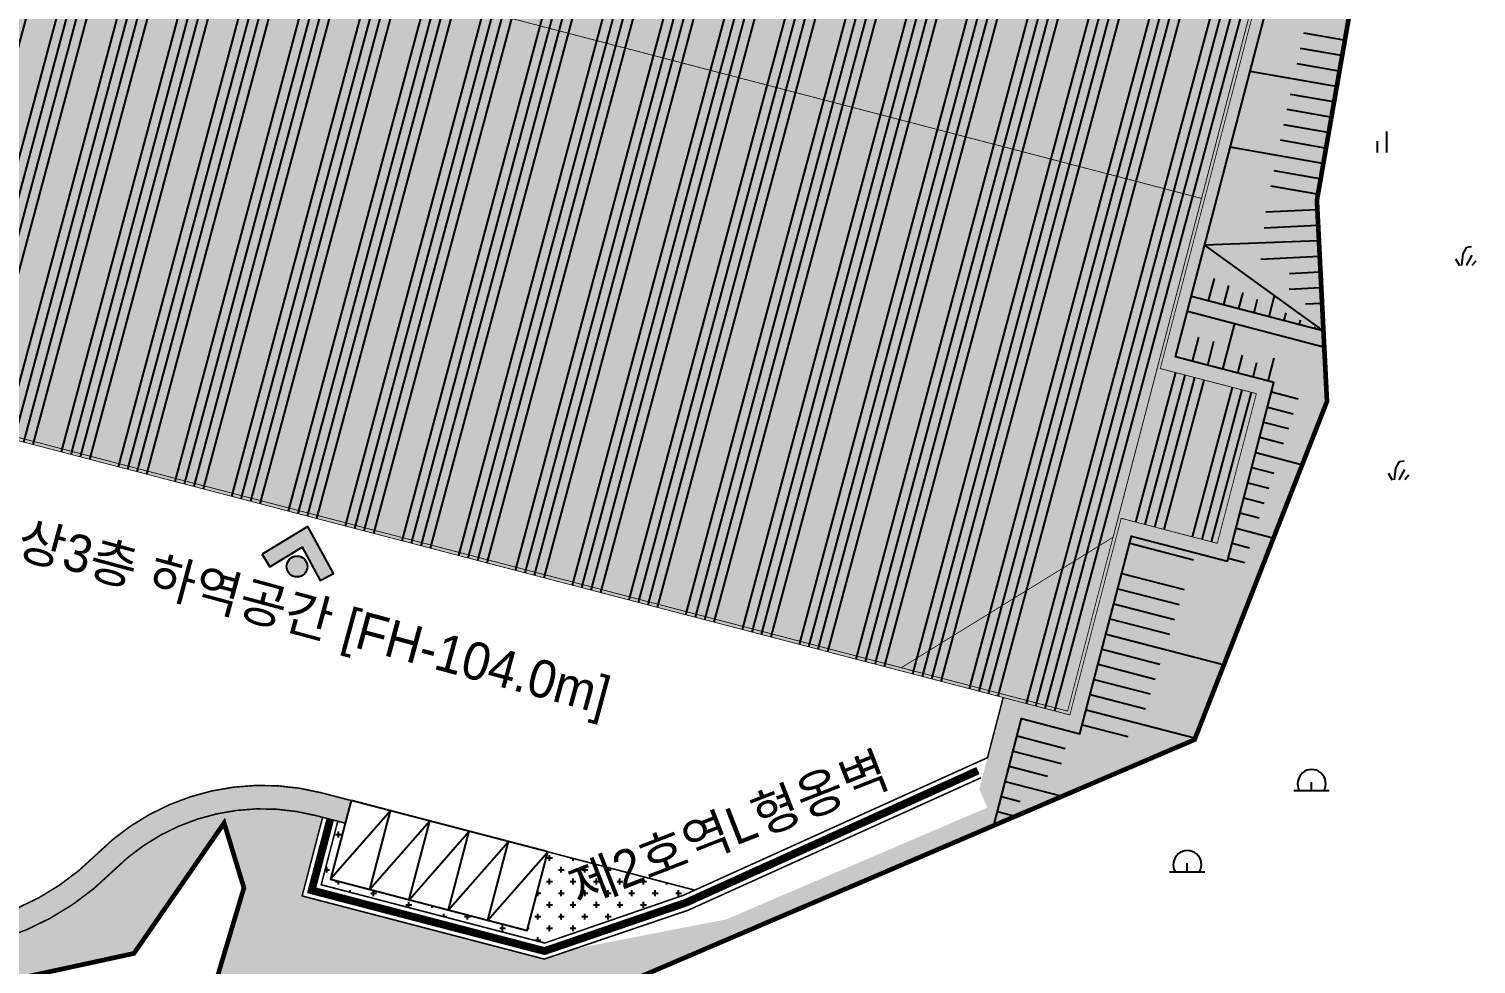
# Model space of a CAD drawing. Header units: inches. Extents: x 12 to 405, y 13 to 268.
# Drawn here: x 163 to 255.6, y 79.9 to 139.8 of the extents above; entities that cross this region are included whole.
import ezdxf
from ezdxf.enums import TextEntityAlignment as Align

# ---------------------------------------------------------------- set-up
doc = ezdxf.new("R2010")
doc.units = ezdxf.units.IN
doc.header["$MEASUREMENT"] = 0
doc.linetypes.add('DASHED', pattern=[0.75, 0.5, -0.25])
doc.linetypes.add('PHANTOM2', pattern=[12.5, 10, -0.5, 0.5, -0.5, 0.5, -0.5])
for name, color, linetype in [('1-SIM', 8, 'Continuous'), ('1-묘지', 4, 'Continuous'), ('125', 4, 'Continuous'), ('CE-SLOP-FILL', 1, 'Continuous'), ('LSMD_CONT_LDREG_41500', 1, 'Continuous'), ('WID', 4, 'Continuous'), ('가구1', 5, 'Continuous'), ('도로레벨', 5, 'Continuous'), ('사업부지', 7, 'Continuous'), ('성토옹벽', 6, 'Continuous'), ('솔리드', 7, 'PHANTOM2'), ('절토옹벽', 2, 'Continuous'), ('지상1층외벽선', 4, 'Continuous'), ('지상3층외벽선', 6, 'Continuous'), ('지상4층외벽선', 7, 'Continuous'), ('지하1층외벽선', 3, 'Continuous'), ('지하2층외벽선', 2, 'Continuous')]:
    doc.layers.add(name, color=color, linetype=linetype)
doc.styles.add('HY헤드라인', font='H2HDRM.TTF')
pattern_1 = [(0, (-296693.6057638996, -354742.0370339247), (0.75, 0.75), [0.375, -1.125]), (90, (-296693.4182638996, -354742.2245339247), (-0.7499999999999999, 0.75), [0.375, -1.125])]

# ---------------------------------------------------------------- blocks, each defined once
blk = doc.blocks.new('A$C33E82F04')
at = {"layer": '1-묘지', "linetype": 'Continuous'}
for p, q in [((1.499999997671693, 0), (-2.3283064e-09, 0)), ((0.7499999976716936, 0), (0.7499999976716936, 0.3802152863354422))]:
    blk.add_line(p, q, dxfattribs=at)
blk.add_arc((0.7555921556486282, 0.3177159050828777), 0.6000000000000001, 328.0265315023669, 211.973468497633, dxfattribs=at)
blk = doc.blocks.new('A$C39EA40FB')
at = {"layer": '1-SIM'}
for p, q in [((0.3315694252378307, 0.502901213709265), (0.4802046115219128, 0.7772115109255539)), ((0.4802046115219128, 0.7772115109255539), (0.6860084937361535, 0.811500490817707)), ((-8.812348824e-07, 0.2857392162550241), (0.1715009276522323, -7.409835234e-07)), ((0.2744028687593527, -7.409835234e-07), (0.3315694252378307, 0.502901213709265)), ((0.4687713002203964, -7.409835234e-07), (0.7088751163100824, 0.4457529138890095)), ((0.7088751163100824, 0.0114273771760054), (0.8803769251971971, 0.205731596564874))]:
    blk.add_line(p, q, dxfattribs=at)
blk = doc.blocks.new('A$C0C523BD5')
at = {"layer": '1-SIM'}
for p, q in [((0.3944576354988385, 0.8915101256570778), (0.3944576354988385, 1.2741656974e-06)), ((1.9774597604e-06, 0.4800446797744371), (1.9774597604e-06, 1.2741656974e-06))]:
    blk.add_line(p, q, dxfattribs=at)

msp = doc.modelspace()

# ---------------------------------------------------------------- hatches: boundary and pattern name
at = {"layer": '125', "linetype": 'Continuous'}
h = msp.add_hatch(color=8, dxfattribs=at)
h.paths.add_polyline_path([(241.5237808836738, 116.4215114227397), (235.3795301452975, 118.0248463426385), (244.2925573376471, 152.1810748562118), (244.0990375224266, 152.2315736217558), (229.4544037156503, 96.11085818918832), (132.8880692778969, 121.3097282684309), (134.6302757262367, 127.9861582043948), (134.4367560180019, 128.0366569419991), (132.6440508319995, 121.1667072975094), (229.5974246862226, 95.86683974305811), (232.8798426323684, 108.4456207819883), (239.0240933707447, 106.8422858621477)])
h.paths.add_polyline_path([(244.0990375224266, 152.2315736217558), (147.339183483424, 177.4809424107214), (146.9541306087979, 176.0053546343831), (147.7523994056157, 175.797047342129), (147.3294724779319, 174.1763197851385), (146.5312036812304, 174.3846270779165), (134.4367560180019, 128.0366569419991), (134.6302757262367, 127.9861582043948), (132.8880692778969, 121.3097282684309), (229.4544037156503, 96.11085818918832)])
h.paths.add_polyline_path([(146.5312036812304, 174.3846270778583), (136.6616985584026, 176.960062697194), (134.3640059961238, 168.1549159700069), (142.0080344735527, 166.1602158335288), (140.7708154014892, 161.418982980146), (135.2555037152254, 162.8581970027433), (134.5232720195547, 160.0521612326399), (127.3630428125964, 161.9206145251071), (120.646710707317, 136.1824933221931), (133.3222516005392, 132.8748260071286), (132.211279372603, 128.6173924247985), (134.4367560180019, 128.0366569419991)])
h.paths.add_polyline_path([(147.7523994056157, 175.797047342129), (146.9541306087979, 176.0053546343831), (146.5312036812304, 174.3846270779165), (147.3294724779319, 174.1763197851385)], flags=17)
at = {"layer": '가구1', "linetype": 'Continuous'}
h = msp.add_hatch(dxfattribs=at)
h.set_pattern_fill('ANSI34', color=254, scale=5, angle=30, style=0)
h.set_pattern_definition([(74.99999999999999, (-296693.6057638935, -355038.0370339247), (-3.622221848584006, 0.9705714191344534), []), (74.99999999999999, (-296692.8402983501, -355037.5950921872), (-3.622221848584006, 0.9705714191344534), []), (74.99999999999999, (-296692.0748328025, -355037.1531504472), (-3.622221848584006, 0.9705714191344534), []), (74.99999999999999, (-296691.3093672591, -355036.7112087097), (-3.622221848584006, 0.9705714191344534), [])])
h.paths.add_polyline_path([(132.6440508654689, 121.1667072294065), (147.3391834844135, 177.4809423507675), (244.2925573534213, 152.1810748520791), (235.379530180746, 118.0248463333835), (241.5237809198208, 116.4215114170936), (239.0240934124796, 106.8422858552792), (232.8798426734048, 108.4456207715691), (229.5974247344767, 95.86683973071808)])
at = {"layer": '도로레벨', "linetype": 'Continuous'}
for points in [[(180.8773622311185, 107.9227545468736), (177.9499693914897, 106.1438584788255), (178.4416272267465, 105.3347748835356), (180.5187433564918, 106.596981194233), (181.6763308799475, 104.4597944187833), (182.5088133468873, 104.9107008759881)], [(179.5612438196897, 105.5977751740272, 0.9999999999999999), (180.8068818891536, 105.1216354129854, 1.00000000000002)]]:
    msp.add_hatch(color=8, dxfattribs=at).paths.add_polyline_path(points)
at = {"layer": '사업부지', "linetype": 'Continuous', "ltscale": 10}
h = msp.add_hatch(dxfattribs=at)
h.set_pattern_fill('AR-HBONE', color=8, scale=0.1, style=0)
h.set_pattern_definition([(45, (-296716.7898635408, -354821.4982727056), (4.440892098500626e-17, 0.565685424949238), [1.200000000000001, -0.4000000000000004]), (135, (-296716.5070208284, -354821.2154299932), (4.440892098500626e-17, 0.565685424949238), [1.2, -0.4])])
edge = h.paths.add_edge_path()
edge.add_arc((111.5359403633977, 180.4964626582939), 8.499999999992937, 357.46440021136016, 56.78516630010512, ccw=False)
edge.add_arc((111.5359403633977, 180.4964626582939), 8.499999999997353, 345.3748733597982, 357.46440021136, ccw=False)
edge.add_line((119.7605279047623, 178.3502660749498), (110.0959671437506, 141.3140380595712))
edge.add_arc((138.6401239051831, 133.8654734467407), 29.50000000020882, 165.3748733598192, 223.5788823727417)
edge.add_line((117.269557294878, 113.5295721201244), (143.3270859950919, 86.14626896330333))
edge.add_arc((156.0045399559078, 98.20994023502749), 17.50000009946504, 223.578886552124, 282.2641589090065)
edge.add_arc((156.0045399223802, 98.20994012600454), 17.50000000003145, 282.2641590920945, 315.1861856623129)
edge.add_arc((177.9959654851466, 76.36097672460778), 13.4999999999482, 75.37487335987049, 135.186185662344, ccw=False)
edge.add_line((181.4046306469011, 89.42355693732566), (183.2631852226096, 88.93856927567572))
edge.add_line((183.2631852226096, 88.93856927567572), (183.6419257683211, 90.38996708423542))
edge.add_line((183.6419257683211, 90.38996708423542), (181.7833712204358, 90.87495473872582))
edge.add_arc((177.9959654851466, 76.36097672454957), 15.00000000001573, 75.37487335989026, 135.186185662291)
edge.add_arc((156.0045399223802, 98.20994012600454), 16.00000000002185, 282.26415909214387, 315.1861856622119, ccw=False)
edge.add_arc((156.0045399223802, 98.20994012600454), 16.00000000002493, 223.5788867352592, 282.2641590921439, ccw=False)
edge.add_line((144.4137249735998, 87.18029784604619), (118.3561962750739, 114.5636010011792))
edge.add_arc((138.6401239051249, 133.8654734467989), 28.00000000016149, 165.3748733599211, 223.5788823728654, ccw=False)
edge.add_line((111.5473649451508, 140.9352974860365), (121.2119257061624, 177.971525501415))
edge.add_arc((111.5359403633977, 180.4964626582939), 9.999999999976549, 345.3748733597546, 357.4644002112569)
edge.add_arc((111.5359403633977, 180.4964626582939), 9.999999999976517, 357.4644002112572, 62.33622634675494)
edge.add_line((116.1787618222063, 189.3533361981524), (116.1920690104364, 187.6077541037364))
at = {"layer": '솔리드', "linetype": 'Continuous'}
h = msp.add_hatch(dxfattribs=at)
h.set_pattern_fill('CROSS', color=8, scale=3, style=0)
h.set_pattern_definition(pattern_1)
edge = h.paths.add_edge_path()
edge.add_line((135.721386468131, 222.2391814133287), (133.7300689980386, 221.4241814157128))
edge.add_line((133.7300689980386, 221.4241814157128), (131.2197207949705, 218.4764369361935))
edge.add_line((131.2197207949705, 218.4764369361935), (138.3254815966122, 216.6221968933958))
edge.add_arc((138.704222170147, 218.0735946947959), 1.49999999998355, 255.3748733595067, 345.3748733595068)
edge.add_line((140.1556199715471, 217.6948541212612), (141.089846719615, 221.2749686981685))
edge.add_line((141.089846719615, 221.2749686981685), (168.9645647300406, 214.0010933510628))
edge.add_line((168.9645647300406, 214.0010933510628), (168.0306386123177, 210.4221308402618))
edge.add_arc((169.4820364137179, 210.0433902668435), 1.499999999954156, 165.3748733638094, 255.3748733460374)
edge.add_line((169.1032958398339, 208.5919924655016), (169.4821544000645, 208.4918992481678))
edge.add_line((169.4821544000645, 208.4918992481678), (167.9671921059255, 202.6863080425089))
edge.add_line((167.9671921059255, 202.6863080425089), (154.3240527725195, 206.2464694337821))
edge.add_arc((153.9453121989848, 204.7950716323819), 1.49999999998355, 75.37487335950675, 165.3748733595068)
edge.add_line((152.4939143975846, 205.1738122059166), (152.2666700513566, 204.3029735171137))
edge.add_line((152.2666700513566, 204.3029735171137), (229.6745527935328, 184.1034762617917))
edge.add_line((229.6745527935328, 184.1034762617917), (232.3923772854379, 183.3952946763736))
edge.add_line((232.3923772854379, 183.3952946763736), (226.9971545921636, 190.7751397629752))
edge.add_line((226.9971545921636, 190.7751397629752), (227.8044279829247, 191.3653174248309))
edge.add_line((227.8044279829247, 191.3653174248309), (232.9894685849196, 184.2729695117002))
edge.add_line((232.9894685849196, 184.2729695117002), (251.176757040119, 179.5269459526305))
edge.add_line((251.176757040119, 179.5269459526305), (244.0569294377111, 152.2425616763201))
edge.add_line((244.0569294377111, 152.2425616763201), (244.2925573534213, 152.1810748520791))
edge.add_line((244.2925573534213, 152.1810748520791), (235.3795301610718, 118.0248463384476))
edge.add_line((235.3795301610718, 118.0248463384476), (241.5237808994481, 116.4215114186652))
edge.add_line((241.5237808994481, 116.4215114186652), (239.024093386519, 106.8422858580732))
edge.add_line((239.024093386519, 106.8422858580732), (232.8798426481427, 108.4456207779137))
edge.add_line((232.8798426481427, 108.4456207779137), (229.5974247019968, 95.86683973892536))
edge.add_line((229.5974247019968, 95.86683973892536), (225.3355701828606, 96.97896560504046))
edge.add_line((225.3355701828606, 96.97896560504046), (223.8088400572652, 91.1282780832978))
edge.add_line((223.8088400572652, 91.1282780832978), (224.3205177123656, 89.93321073056609))
edge.add_line((224.3205177123656, 89.93321073056609), (207.6296264184404, 82.78687199107549))
edge.add_line((207.6296264184404, 82.78687199107549), (197.9029318647573, 80.89225614828933))
edge.add_line((197.9029318647573, 80.89225614828933), (196.0110436248125, 80.24973714807015))
edge.add_line((196.0110436248125, 80.24973714807015), (180.5294668857589, 84.28963590606759))
edge.add_line((180.5294668857589, 84.28963590606759), (181.8395424676476, 89.31006720197797))
edge.add_line((181.8395424676476, 89.31006720197797), (181.4046306469011, 89.42355693732566))
edge.add_arc((177.9959655299665, 76.3609767368896), 13.49999997674929, 75.37487353076725, 135.1861170693452)
edge.add_arc((156.0045399559078, 98.20994023502749), 17.50000009944609, 223.5788865521241, 315.1862383782775, ccw=False)
edge.add_line((143.3270859950919, 86.14626896330333), (117.269557294878, 113.5295721201244))
edge.add_arc((138.6401239051831, 133.8654734467989), 29.5000000002327, 165.3748733599285, 223.5788823728236, ccw=False)
edge.add_line((110.0959671437506, 141.3140380595712), (119.7605279047623, 178.3502660749498))
edge.add_arc((111.5359403633977, 180.4964626582939), 8.499999999995753, 345.3748733597984, 56.78516630010513)
edge.add_line((116.1920690104364, 187.6077541037364), (116.1920690104364, 187.171181414348))
edge.add_line((116.1920690104364, 187.171181414348), (117.9410689935087, 181.3781814146921))
edge.add_line((117.9410689935087, 181.3781814146921), (116.3810689911245, 173.5291814152285))
edge.add_line((116.3810689911245, 173.5291814152285), (112.5470689997076, 166.197181414768))
edge.add_line((112.5470689997076, 166.197181414768), (105.7180689886211, 155.4601814141631))
edge.add_line((105.7180689886211, 155.4601814141631), (102.6590689882635, 143.5851814141631))
edge.add_line((102.6590689882635, 143.5851814141631), (103.156068997085, 131.0721814148844))
edge.add_line((103.156068997085, 131.0721814148844), (106.024068997742, 123.7651814139233))
edge.add_line((106.024068997742, 123.7651814139233), (119.4970689877866, 109.6021814140975))
edge.add_line((119.4970689877866, 109.6021814140975), (121.30506901592, 106.3371814126283))
edge.add_line((121.30506901592, 106.3371814126283), (125.2930689917177, 99.13518141380223))
edge.add_line((125.2930689917177, 99.13518141380223), (135.4980689895222, 88.42318141397732))
edge.add_line((135.4980689895222, 88.42318141397732), (143.5990690001402, 81.93218141481225))
edge.add_line((143.5990690001402, 81.93218141481225), (150.6230689898714, 74.86918141397359))
edge.add_line((150.6230689898714, 74.86918141397359), (152.2930689916013, 65.02718141490072))
edge.add_line((152.2930689916013, 65.02718141490072), (155.2140690103754, 63.85618141475311))
edge.add_line((155.2140690103754, 63.85618141475311), (158.4310689881443, 62.60018141382784))
edge.add_line((158.4310689881443, 62.60018141382784), (158.3550689980386, 74.5021814145282))
edge.add_line((158.3550689980386, 74.5021814145282), (160.5560689881443, 78.60918141530306))
edge.add_line((160.5560689881443, 78.60918141530306), (169.7570689931511, 80.60718141590655))
edge.add_line((169.7570689931511, 80.60718141590655), (175.5250689998268, 88.95218141285181))
edge.add_line((175.5250689998268, 88.95218141285181), (176.7910690024494, 84.80218141527325))
edge.add_line((176.7910690024494, 84.80218141527325), (174.835069002211, 78.24618141354472))
edge.add_line((174.835069002211, 78.24618141354472), (181.7630689904092, 74.04018141511074))
edge.add_line((181.7630689904092, 74.04018141511074), (181.102068991959, 70.35018141382784))
edge.add_line((181.102068991959, 70.35018141382784), (181.2980690017341, 70.20118141455055))
edge.add_line((181.2980690017341, 70.20118141455055), (237.5730689927933, 94.28518141341806))
edge.add_line((237.5730689927933, 94.28518141341806), (246.0360690072176, 115.9231814155489))
edge.add_line((246.0360690072176, 115.9231814155489), (245.3930690154431, 128.7931814147294))
edge.add_line((245.3930690154431, 128.7931814147294), (255.1140690013764, 184.4671814143792))
edge.add_line((255.1140690013764, 184.4671814143792), (247.2930689916012, 181.9591814149305))
edge.add_line((247.2930689916012, 181.9591814149305), (245.9290689991086, 183.5101814138604))
edge.add_line((245.9290689991086, 183.5101814138604), (240.2350690080549, 186.6101814146521))
edge.add_line((240.2350690080549, 186.6101814146521), (232.7250689880221, 189.3501814137696))
edge.add_line((232.7250689880221, 189.3501814137696), (225.5950689927905, 195.8901814147964))
edge.add_line((225.5950689927905, 195.8901814147964), (210.655069009261, 200.0101814150246))
edge.add_line((210.655069009261, 200.0101814150246), (190.2950689954215, 203.0201814137533))
edge.add_line((190.2950689954215, 203.0201814137533), (178.4650689974426, 202.180181412971))
edge.add_line((178.4650689974426, 202.180181412971), (177.4350689961923, 206.780181413588))
edge.add_line((177.4350689961923, 206.780181413588), (169.2950690106138, 218.5401814141794))
edge.add_line((169.2950690106138, 218.5401814141794), (150.1150689885019, 228.1301814150199))
edge.add_line((150.1150689885019, 228.1301814150199), (139.3863879575858, 223.7391814133287))
edge.add_line((139.3863879575858, 223.7391814133287), (132.0260690018533, 223.7391814133287))
edge.add_line((132.0260690018533, 223.7391814133287), (127.7590689972042, 224.8931814143568))
edge.add_line((127.7590689972042, 224.8931814143568), (124.3420690014957, 224.0401814151689))
edge.add_line((124.3420690014957, 224.0401814151689), (116.919069008529, 225.9461814146623))
edge.add_line((116.919069008529, 225.9461814146623), (116.1920690104364, 224.6771814143419))
edge.add_line((116.1920690104364, 224.6771814143419), (116.1920690104364, 203.0686903968588))
edge.add_line((116.1920690104364, 203.0686903968588), (116.1920690104364, 202.5171354952752))
edge.add_line((116.1920690104364, 202.5171354952752), (116.6839017161167, 202.5171354952752))
edge.add_line((116.6839017161167, 202.5171354952752), (116.6839017161167, 224.5434371447907))
edge.add_line((116.6839017161167, 224.5434371447907), (117.1616635776938, 225.3676709587005))
edge.add_line((117.1616635776938, 225.3676709587005), (124.2692918714367, 223.5426487928623))
edge.add_line((124.2692918714367, 223.5426487928623), (132.0162796791758, 223.2391814133287))
edge.add_line((132.0162796791758, 223.2391814133287), (138.9567083096247, 223.2391814133287))
edge.add_line((138.9567083096247, 223.2391814133287), (150.1026683259172, 227.8009524621436))
edge.add_line((150.1026683259172, 227.8009524621436), (169.0920877630472, 218.3062618271349))
edge.add_line((169.0920877630472, 218.3062618271349), (176.6954660028916, 207.3139288281807))
edge.add_line((176.6954660028916, 207.3139288281807), (175.8730393352801, 206.7450576860126))
edge.add_line((175.8730393352801, 206.7450576860126), (168.4155289890825, 217.5265069948643))
edge.add_line((168.4155289890825, 217.5265069948643), (150.0614032061187, 226.703551441328))
edge.add_line((150.0614032061187, 226.703551441328), (139.1534270502509, 222.2391814133287))
edge.add_line((139.1534270502509, 222.2391814133287), (135.721386468131, 222.2391814133287))
h = msp.add_hatch(dxfattribs=at)
h.set_pattern_fill('CROSS', color=8, scale=3, style=0)
h.set_pattern_definition(pattern_1)
h.paths.add_polyline_path([(204.8952915607716, 84.33139290149734), (205.6134248192885, 84.65652988049146), (196.2207068103363, 87.10754875508314), (194.9077394887337, 82.07603637689203), (182.3289585431687, 85.3584546808986), (183.2631852226096, 88.93856927567572), (182.7916697732055, 89.06161068550023), (181.7322246638125, 85.00163773646523), (196.0259482693274, 81.27170787648242)])

# ---------------------------------------------------------------- linework, layer by layer
at = {"color": 8, "elevation": -23.50400000000002, "flags": 128}
for points in [[(183.6419257683211, 90.38996708423542), (182.3289585431687, 85.3584546808986), (194.9077394887337, 82.07603637689203), (196.2207068103363, 87.10754875508314), (183.6419257683211, 90.38996708423542)], [(186.1608812885007, 89.73264856172204), (182.3289585431687, 85.3584546808986)], [(188.6798368086803, 89.07533003920867), (184.8479140633482, 84.70113615838522)], [(191.1987923288599, 88.41801151669529), (187.3668695835278, 84.04381763587185)], [(193.7080139815572, 87.74958164711893), (189.8760912362251, 83.37538776629549)], [(196.2221025673554, 87.08670745034647), (192.3901798220232, 82.71251356952303)]]:
    msp.add_lwpolyline(points, dxfattribs=at)
at = {"elevation": -23.50400000000002, "flags": 128}
msp.add_lwpolyline([(196.2207068103363, 87.10754875508314), (183.6419257683211, 90.38996708423542)], dxfattribs=at)
at = {"layer": 'CE-SLOP-FILL', "color": 8}
for p, q in [((247.1311848878742, 139.0302727855294, -23.50400000000002), (244.5501826746387, 139.480507559331, -23.50400000000002)), ((246.9593381109063, 138.0451490473486, -23.50400000000002), (244.3389734040012, 138.5022502869385, -23.50400000000002)), ((246.6156445569123, 136.0749015710451, -23.50400000000002), (241.121575917443, 137.033297010769, -23.50400000000002)), ((246.7874913338802, 137.0600253092259, -23.50400000000002), (244.1277641333637, 137.5239930146042, -23.50400000000002)), ((246.4437977799445, 135.0897778328642, -23.50400000000002), (243.7053455920305, 135.5674784698774, -23.50400000000002)), ((246.2719510029184, 134.1046540946834, -23.50400000000002), (243.4941363213931, 134.5892211974849, -23.50400000000002)), ((246.1001042259505, 133.1195303565607, -23.50400000000002), (243.2829270507556, 133.6109639251506, -23.50400000000002)), ((245.9282574489827, 132.1344066183799, -23.50400000000002), (243.0717177800599, 132.6327066527581, -23.50400000000002)), ((245.7564106719566, 131.1492828801991, -23.50400000000002), (239.8547932073471, 132.1787718866969, -23.50400000000002)), ((245.5845638949887, 130.1641591420182, -23.50400000000002), (242.6492992387849, 130.6761921080313, -23.50400000000002)), ((245.4127171180209, 129.1790354038956, -23.50400000000002), (242.4380899681474, 129.697934835697, -23.50400000000002)), ((245.3811480320638, 128.185300070282, -23.50400000000002), (242.1180998170513, 128.0217542010494, -23.50400000000002)), ((245.4312058487905, 127.1865536914108, -23.50400000000002), (242.0122995982293, 127.0151961270738, -23.50400000000002)), ((245.4812636654589, 126.1878073125397, -23.50400000000002), (238.2191545754669, 125.910728622998, -23.50400000000002)), ((245.7655510551177, 120.4637924885162, -23.50400000000002), (238.2191545754669, 125.910728622998, -23.50400000000002)), ((245.5313214821855, 125.1890609336685, -23.50400000000002), (241.8006991605854, 125.0020799790061, -23.50400000000002)), ((245.5813792989121, 124.1903145547974, -23.50400000000002), (243.6381391203378, 124.0929182298848, -23.50400000000002)), ((238.4713676524462, 122.3672012014565, -23.50400000000002), (238.8404398987533, 123.781548332902, -23.50400000000002)), ((239.4389663472886, 122.1147074424214, -23.50400000000002), (239.7590798816874, 123.3414365277411, -23.50400000000002)), ((245.6314371155805, 123.1915681759262, -23.50400000000002), (243.6102679192901, 123.0902660034615, -23.50400000000002)), ((237.369505713321, 122.6547307986318, -23.50400000000002), (245.7655510551177, 120.4637924885162, -23.50400000000002)), ((237.4947216845231, 122.6220323717123, -23.50400000000002), (237.5037689576039, 122.6196949604916, -23.50400000000002)), ((240.4065650421309, 121.8622136833862, -23.50400000000002), (240.6777198646215, 122.9013247225218, -23.50400000000002)), ((241.3741637369732, 121.6097199243511, -23.50400000000002), (241.5963598475556, 122.4612129173026, -23.50400000000002)), ((242.3417624318155, 121.357226165316, -23.50400000000002), (242.688237229164, 122.6849760588509, -23.50400000000002)), ((245.6814949323071, 122.1928217970551, -23.50400000000002), (244.6709103341328, 122.1421707108518, -23.50400000000002)), ((237.1170119846121, 121.6871322199138, -23.50400000000002), (245.8180365239733, 119.4166099412384, -23.50400000000002)), ((243.3093611266578, 121.1047324062808, -23.50400000000002), (243.4336398134238, 121.5809893068642, -23.50400000000002)), ((239.3770994482094, 117.9807249509165, -23.50400000000002), (240.1385337306766, 120.8986696188938, -23.50400000000002)), ((244.2769598215001, 120.8522386472457, -23.50400000000002), (244.3522797963579, 121.140877501645, -23.50400000000002)), ((245.2445585163424, 120.5997448882106, -23.50400000000002), (245.2709197792921, 120.7007656964258, -23.50400000000002)), ((237.4419020585248, 118.4857124689868, -23.50400000000002), (237.8450383409273, 120.030598735392, -23.50400000000002)), ((238.4095007533671, 118.2332187099516, -23.50400000000002), (238.8126370357696, 119.7781049763569, -23.50400000000002)), ((242.6492342768817, 117.1268651561829, -23.50400000000002), (236.3555777021448, 118.7691875519365, -23.50400000000002)), ((240.3446981430517, 117.7282311918814, -23.50400000000002), (240.6431663284658, 118.8720116470492, -23.50400000000002)), ((242.2798955327363, 117.2232436738111, -23.50400000000002), (242.6674957095294, 118.7085929616139, -23.50400000000002)), ((241.312296837894, 117.4757374328462, -23.50400000000002), (241.5584309748139, 118.4189649823954, -23.50400000000002)), ((239.6672833405083, 105.6995259412931, -23.50400000000002), (242.6492342768817, 117.1268651561829, -23.50400000000002)), ((242.4931190542176, 116.528605277256, -23.50400000000002), (244.1849738245129, 116.0871177339129, -23.50400000000002)), ((242.2406253254504, 115.561006698538, -23.50400000000002), (243.8754147680939, 115.1344102863939, -23.50400000000002)), ((241.9881315967415, 114.5934081197618, -23.50400000000002), (243.5658557117332, 114.1817028388166, -23.50400000000002)), ((241.7356378679743, 113.6258095410437, -23.50400000000002), (243.2562966553725, 113.2289953912393, -23.50400000000002)), ((241.4831441392654, 112.6582109622675, -23.50400000000002), (244.4103310586999, 111.8943649250566, -23.50400000000002)), ((241.2306504104982, 111.6906123835495, -23.50400000000002), (242.6371785425928, 111.3235804960848, -23.50400000000002)), ((240.9781566817893, 110.7230138048315, -23.50400000000002), (242.327619486232, 110.3708730485657, -23.50400000000002)), ((240.7256629530222, 109.7554152260552, -23.50400000000002), (242.0180604298131, 109.4181656009885, -23.50400000000002)), ((240.4731692243132, 108.7878166473372, -23.50400000000002), (241.7085013734523, 108.4654581534112, -23.50400000000002)), ((240.2206754955461, 107.8202180686192, -23.50400000000002), (242.577209138579, 107.2052833431069, -23.50400000000002)), ((230.2441307629107, 94.65600485990467, -23.50400000000002), (233.5429565373689, 107.2976619291719, -23.50400000000002)), ((233.4248270789741, 106.8449699093023, -23.50400000000002), (237.5123043387777, 105.7885311039415, -23.50400000000002)), ((233.5429565373689, 107.2976619291719, -23.50400000000002), (239.6672833405083, 105.6995259412931, -23.50400000000002)), ((239.9681817668371, 106.8526194898429, -23.50400000000002), (241.0893832606727, 106.5600432582567, -23.50400000000002)), ((239.71568803807, 105.8850209111249, -23.50400000000002), (240.7798242043119, 105.6073358107376, -23.50400000000002)), ((232.9198382459928, 104.9097674807551, -23.50400000000002), (236.8953433354383, 103.8822687130439, -23.50400000000002)), ((232.6673438295021, 103.9421662664524, -23.50400000000002), (236.5868628337395, 102.9291375175951, -23.50400000000002)), ((232.4148494130114, 102.9745650521497, -23.50400000000002), (236.2783823320989, 101.9760063221463, -23.50400000000002)), ((232.1624961231483, 102.0075046587287, -23.50400000000002), (235.9699018304001, 101.0228751266975, -23.50400000000002)), ((231.9098605800883, 101.0393626236025, -23.50400000000002), (239.4090261050497, 99.10114768928793, -23.50400000000002)), ((231.6573661635977, 100.0717614092998, -23.50400000000002), (235.3529408270607, 99.11661273579989, -23.50400000000002)), ((231.404871747107, 99.10416019499712, -23.50400000000002), (235.0444603254201, 98.16348154035109, -23.50400000000002)), ((231.1523773306163, 98.13655898075262, -23.50400000000002), (234.7359798237213, 97.21035034490228, -23.50400000000002)), ((230.8998829141257, 97.16895776644992, -23.50400000000002), (234.4274993220807, 96.25721914945348, -23.50400000000002)), ((224.8979593482564, 89.42803175149197, -23.50400000000002), (226.5160536706445, 95.62884226035271, -23.50400000000002)), ((226.5160536706445, 95.62884226035271, -23.50400000000002), (230.2441307629107, 94.65600485990467, -23.50400000000002)), ((230.6473884976932, 96.20135655214722, -23.50400000000002), (237.5753943884976, 94.41076206033063, -23.50400000000002)), ((226.2264223106669, 94.51892601164468, -23.50400000000002), (229.2921918053527, 93.71891701187883, -23.50400000000002)), ((230.3948940812026, 95.23375533784451, -23.50400000000002), (233.3044236434854, 94.48176584906355, -23.50400000000002)), ((225.9739285819579, 93.55132743292666, -23.50400000000002), (229.0396980766437, 92.7513184331608, -23.50400000000002)), ((225.7214348531908, 92.58372885415042, -23.50400000000002), (228.1634360719819, 91.94649146370534, -23.50400000000002)), ((225.4689411244818, 91.6161302754324, -23.50400000000002), (229.1054070101583, 90.66719871324199, -23.50400000000002)), ((225.2164473957147, 90.64853169671437, -23.50400000000002), (226.4109120626582, 90.33683752491083, -23.50400000000002)), ((224.9639536670057, 89.68093311793814, -23.50400000000002), (226.1053464489288, 89.38308799314723, -23.50400000000002))]:
    msp.add_line(p, q, dxfattribs=at)
at = {"layer": 'CE-SLOP-FILL', "color": 8, "elevation": -23.50400000000002, "flags": 128}
for points in [[(224.7312786188323, 88.7892830677581), (237.5730689927933, 94.28518141341806), (246.0360690072176, 115.9231814155489), (245.3930690154431, 128.7931814147294), (255.1140690013764, 184.4671814143792), (247.2930689916012, 181.9591814149305), (245.9290689989922, 183.5101814139769), (240.2350690081713, 186.6101814145356), (232.7250689879057, 189.3501814138278), (226.0203015425706, 195.5001364107727)], [(224.7312786188323, 88.7892830677581), (226.5160536706445, 95.62884226035271), (230.2441307629107, 94.65600485990467), (233.5429565373689, 107.2976619291719), (239.6672833405083, 105.6995259412931), (242.6492342768817, 117.1268651561829), (236.3555777021448, 118.7691875519365), (243.5600631335166, 146.3779915360053), (244.9735516820566, 151.79471819075), (252.3968673069377, 180.2421164057002), (233.586559884052, 185.1506443472015), (226.0624789732157, 195.4424440926075)], [(237.369505713321, 122.6547307986318), (245.7655510551177, 120.4637924885162)], [(237.1170119846121, 121.6871322199138), (245.8180365239733, 119.4166099412384)]]:
    msp.add_lwpolyline(points, dxfattribs=at)
at = {"layer": 'LSMD_CONT_LDREG_41500', "color": 1, "linetype": 'Continuous', "const_width": 0.3, "elevation": -23.50400000000002, "flags": 128}
msp.add_lwpolyline([(160.5560689881443, 78.60918141530306), (169.7570689931511, 80.60718141590655), (175.5250689998268, 88.95218141285181), (176.7910690024494, 84.80218141527325), (174.835069002211, 78.24618141354472), (181.7630689904092, 74.04018141516895), (181.102068991959, 70.35018141382784), (181.2980690017341, 70.20118141455055), (237.5730689927933, 94.28518141341806), (246.0360690072176, 115.9231814155489), (245.3930690154431, 128.7931814147294), (255.1140690013764, 184.4671814143792)], dxfattribs=at)
at = {"layer": 'WID', "color": 8}
for p, q in [((184.8487504530696, 84.70434173977878, -23.50400000000002), (186.1617177746722, 89.7358541179699, -23.50400000000002)), ((187.3645066423106, 84.04785807891926, -23.50400000000002), (188.677473963855, 89.07937045711037, -23.50400000000002)), ((189.8802628314935, 83.39137441811795, -23.50400000000002), (191.1932301530961, 88.42288679630906, -23.50400000000002)), ((192.3960190202689, 82.73489075743305, -23.50400000000002), (193.7089863418715, 87.76640313562416, -23.50400000000002))]:
    msp.add_line(p, q, dxfattribs=at)
at = {"layer": '도로레벨', "color": 8, "linetype": 'Continuous', "elevation": -150.504}
msp.add_lwpolyline([(177.9499693914897, 106.1438584788255), (178.4416272267465, 105.3347748835356), (180.5187433564918, 106.596981194233), (181.6763308799475, 104.4597944187833), (182.5088133468873, 104.9107008759881), (180.8773622311185, 107.9227545468736)], close=True, dxfattribs=at)
at = {"layer": '도로레벨', "color": 5, "linetype": 'Continuous', "elevation": -150.504}
msp.add_lwpolyline([(178.4416272267465, 105.3347748835356), (177.9499693914897, 106.1438584788255)], dxfattribs=at)
at = {"layer": '도로레벨', "color": 8, "linetype": 'Continuous', "elevation": -150.504}
msp.add_lwpolyline([(181.6763308799475, 104.4597944187833), (182.5088133468873, 104.9107008759881)], dxfattribs=at)
at = {"layer": '도로레벨', "color": 8, "linetype": 'Continuous'}
msp.add_circle((180.1840628544217, 105.3597052934481, -150.504), 0.6667689390014857, dxfattribs=at)
at = {"layer": '사업부지', "color": 8, "linetype": 'Continuous', "ltscale": 10, "const_width": 0.1, "elevation": -23.50400000000002, "flags": 128}
msp.add_lwpolyline([(116.1787618222063, 189.3533361981524, -0.2908667411768339), (121.5261496288933, 180.0540614476911, -0.05279949481148782), (121.2119257061624, 177.971525501415), (111.5473649451508, 140.9352974860365, 0.2595674969670109), (118.3561962750739, 114.5636010011792), (144.4137249735998, 87.18029784604619, 0.2618101119869822), (159.4032465102266, 82.57508184296489, 0.1446457408297197), (167.3549531160736, 86.93305578974719, -0.2670669707897526), (181.7833712204358, 90.87495473872582), (183.6419257683211, 90.38996708423542), (182.3289585431687, 85.3584546808986), (194.9077394887337, 82.07603637689203), (196.2207068103363, 87.10754875508314), (205.6134248200452, 84.65652988031684), (224.3314985680391, 93.13119371056268), (225.3348408568182, 96.97617070465526)], format="xyb", dxfattribs=at)
at = {"layer": '사업부지', "color": 8, "linetype": 'Continuous', "ltscale": 10, "elevation": -23.50400000000002, "flags": 128}
msp.add_lwpolyline([(116.1920690104364, 187.6077541037364, 0.1, 0.1, -0.2647752013405861), (120.0276182390865, 180.1204216292961, 0.1, 0.1, -0.05279949481186038), (119.7605279047623, 178.3502660749498, 0.1, 0.1, 0), (110.0959671437506, 141.3140380595712, 0.1, 0.1, 0.259567496967005), (117.269557294878, 113.5295721201244, 0.1, 0.1, 0), (143.3270859950919, 86.14626896330333, 0.1, 0.1, 0.2618101119867151), (159.721875252819, 81.10931387894266, 0.1, 0.1, 0.1446457408303017), (168.4190543530042, 85.87584788324489, 0.1, 0.1, -0.2670669707903662), (181.4046306469011, 89.42355693732566, 0.1, 0.1, 0), (183.2631852226679, 88.93856927567572, 0, 0, 0)], format="xyseb", dxfattribs=at)
at = {"layer": '절토옹벽', "color": 6, "linetype": 'DASHED', "ltscale": 5, "const_width": 0.5, "elevation": -23.50400000000002, "flags": 128}
msp.add_lwpolyline([(182.3060072450082, 89.18071719702743), (181.1221785522996, 84.64408532607081), (196.009828724642, 80.7591710171098), (205.0431467639629, 83.85079589109114), (223.7228412309543, 92.30687961286344)], dxfattribs=at)
at = {"layer": '절토옹벽', "color": 6, "linetype": 'ByBlock', "ltscale": 5, "const_width": 0.1, "elevation": -23.50400000000002, "flags": 128}
for points in [[(182.789806512161, 89.05447033922133), (181.7322246680035, 85.001637737804), (196.0259482735765, 81.2717078778212), (204.8952915649044, 84.33139290283611), (223.5260421328477, 92.76652090235325)], [(181.8222079779136, 89.30696405483354), (180.5121324365957, 84.28653291433761), (195.9937091757075, 80.24663415634018), (205.1910019629632, 83.37019887934616), (223.9196403290608, 91.84723832337363)]]:
    msp.add_lwpolyline(points, dxfattribs=at)
at = {"layer": '지상1층외벽선', "color": 7, "const_width": 0.05, "elevation": -23.50400000000002}
msp.add_lwpolyline([(140.7708154172635, 161.4189829760714), (142.008034489327, 166.1602158293961), (134.364006011898, 168.1549159658741), (136.6616985741769, 176.960062693003), (147.3294724937061, 174.1763197810058), (147.75239942139, 175.7970473379962), (146.9541306255035, 176.0053546300176), (147.3391834844135, 177.4809423507675), (244.0990375402381, 152.2315736255393), (229.4544037314246, 96.11085818505558), (132.8880692936712, 121.3097282642982), (134.630275742011, 127.986158200262), (132.2112793883773, 128.6173924206657), (133.3222516163135, 132.8748260029959), (120.6467107230912, 136.1824933180603), (127.3630428283707, 161.9206145209744), (134.523272035329, 160.0521612285072), (135.2555037309996, 162.8581969986105)], close=True, dxfattribs=at)
at = {"layer": '지상3층외벽선', "color": 7, "const_width": 0.05, "elevation": -23.50400000000002}
msp.add_lwpolyline([(132.6440733331021, 121.1667933099222), (147.3391834989654, 177.4809424066468), (244.2925573534213, 152.1810748520791), (235.3795301610718, 118.0248463385058), (241.5237808994481, 116.421511418607), (239.024093386519, 106.842285858015), (232.8798426481427, 108.4456207779137), (229.5974247019968, 95.86683973892536)], close=True, dxfattribs=at)
at = {"layer": '지상4층외벽선', "color": 7, "const_width": 0.05, "elevation": -23.50400000000002}
msp.add_lwpolyline([(132.6440508477738, 121.1667072934349), (147.3391834991983, 177.4809424065886), (244.2925573534213, 152.1810748520791), (235.3795301610718, 118.0248463385058), (241.5237808994481, 116.421511418607), (239.024093386519, 106.842285858015), (232.8798426481427, 108.4456207779137), (229.5974247019968, 95.86683973892536)], close=True, dxfattribs=at)
at = {"layer": '지하1층외벽선', "color": 7, "const_width": 0.05, "elevation": -23.50400000000002}
msp.add_lwpolyline([(244.0990376440806, 152.2315735984146), (238.01393971747, 128.9124487515789), (141.4476052797747, 154.1113188308216)], dxfattribs=at)
at = {"layer": '지하2층외벽선', "color": 8, "const_width": 0.05, "elevation": -23.50400000000002}
msp.add_lwpolyline([(218.8189870344123, 98.88738335798439), (132.8962365527752, 121.3088228672993), (135.2949265903792, 130.5010090111307), (120.2003893435233, 134.4399105466571), (139.4151590133317, 208.0741595517745), (192.8265985020317, 194.1365079647064), (189.6704273998968, 182.0415261964797), (229.1484478912663, 171.7397837191372), (225.3357931999254, 157.1290457432758), (244.1072049033011, 152.2306682014157), (232.3662484044672, 107.2373360148765), (218.8189870344123, 98.88738335798439)], dxfattribs=at)

# ---------------------------------------------------------------- block references
at = {"layer": '1-SIM', "xscale": 1.5, "yscale": 1.5, "zscale": 1.5}
for name, p in [('A$C0C523BD5', (249.2414009930563, 131.846366013239, -109.4066817376595)), ('A$C39EA40FB', (254.2473428459836, 124.6147749515501, -109.4066817376595)), ('A$C39EA40FB', (249.9501238824797, 110.9083468986926, -109.4066817376595))]:
    msp.add_blockref(name, p, dxfattribs=at)
at = {"layer": '1-묘지', "xscale": 1.5, "yscale": 1.5, "zscale": 1.5}
for p in [(243.9269017787648, 90.99987222145023, -109.4066817376595), (235.9769017757845, 85.81687222218784, -109.4066817376595)]:
    msp.add_blockref('A$C33E82F04', p, dxfattribs=at)

# ---------------------------------------------------------------- texts
at = {"layer": '도로레벨', "color": 8, "linetype": 'Continuous', "style": 'HY헤드라인'}
msp.add_text('지상3층 하역공간 [FH-104.0m]', height=2.4, rotation=344.8638403269818, dxfattribs=at).set_placement((179.8095737130845, 102.5203030571126, -134), align=Align.MIDDLE_CENTER)
at = {"layer": '성토옹벽', "color": 6, "linetype": 'Continuous', "ltscale": 10, "style": 'HY헤드라인'}
msp.add_text('제2호역L형옹벽', height=2.4, rotation=21.31360059298218, dxfattribs=at).set_placement((207.7710662240626, 88.60594610376461, -388), align=Align.MIDDLE_CENTER)

doc.saveas('drawing.dxf')
